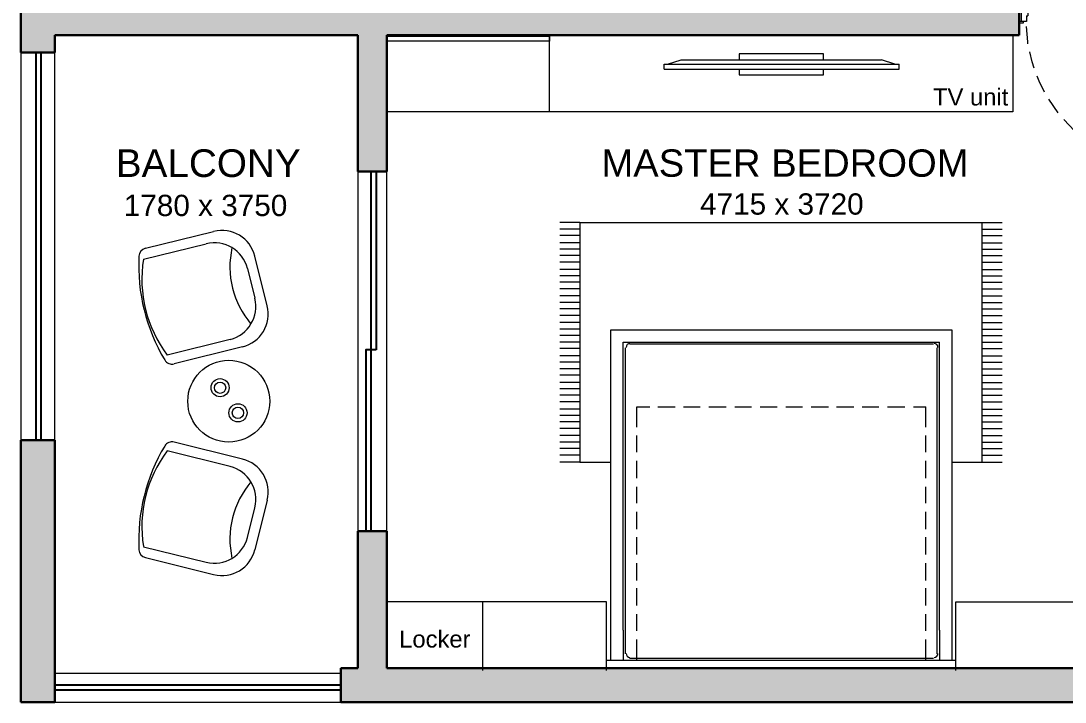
# Model space of a CAD drawing. Header units: millimetres. Extents: x 75500 to 345360, y -224327 to 19532.
# Drawn here: x 208347 to 214482, y 5837 to 9842 of the extents above; entities that cross this region are included whole.
import ezdxf

# ---------------------------------------------------------------- set-up
doc = ezdxf.new("R2010")
doc.units = ezdxf.units.MM
doc.header["$LTSCALE"] = 0.01
doc.layers.add('A- Ele 4', color=250, linetype='Continuous', lineweight=15, true_color=0x333333)
for name, color, linetype, lineweight in [('A- Windows', 150, 'Continuous', 9), ('A-WALL', 7, 'Continuous', 30), ('funiture', 11, 'Continuous', 5), ('hatch', 251, 'Continuous', 0)]:
    doc.layers.add(name, color=color, linetype=linetype, lineweight=lineweight)
doc.styles.add('Arial$001H0', font='arial.ttf')

# ---------------------------------------------------------------- blocks, each defined once
blk = doc.blocks.new('sag fbg')
at = {"color": 7, "linetype": 'Continuous', "lineweight": 5}
for p, q in [((24945.9, 15744.2), (24945.9, 15655.3)), ((24962.8, 15744.2), (24984, 15744.2)), ((24984, 15744.2), (24984, 15689.2)), ((25782.4, 15744.2), (25782.4, 15689.2)), ((25803.5, 15744.2), (25782.4, 15744.2)), ((25820.5, 15744.2), (25820.5, 15655.3)), ((24975.5, 15655.3), (24945.9, 15655.3)), ((24975.5, 15689.2), (24975.5, 15655.3)), ((24975.5, 15689.2), (24984, 15689.2)), ((25790.8, 15689.2), (25782.4, 15689.2)), ((25790.8, 15689.2), (25790.8, 15655.3)), ((25790.8, 15655.3), (25820.5, 15655.3))]:
    blk.add_line(p, q, dxfattribs=at)
at = {"color": 8, "linetype": 'Continuous', "lineweight": 5}
blk.add_line((25161.7, 15117.7), (25106.7, 15198.2), dxfattribs=at)
at = {"color": 7, "linetype": 'Continuous', "lineweight": 5}
for points in [[(24924.7, 15744.2), (24924.7, 15756.9), (24962.8, 15756.9), (24962.8, 15744.2)], [(25841.6, 15744.2), (25841.6, 15756.9), (25803.5, 15756.9), (25803.5, 15744.2)], [(25757, 15655.3), (25757, 14787.6), (25790.8, 14787.6), (25790.8, 15655.3)]]:
    blk.add_lwpolyline(points, close=True, dxfattribs=at)
for points in [[(24945.9, 15655.3), (24933.2, 15655.3), (24933.2, 15646.8), (24958.6, 15646.8), (24958.6, 15655.3)], [(25820.5, 15655.3), (25833.2, 15655.3), (25833.2, 15646.8), (25807.8, 15646.8), (25807.8, 15655.3)]]:
    blk.add_lwpolyline(points, dxfattribs=at)
at = {"color": 8, "linetype": 'Continuous', "lineweight": 5}
for points in [[(24984, 15524.1), (24984, 15536.8), (24975.5, 15625.7)], [(25022.1, 15380.2), (25009.4, 15418.3), (24996.7, 15477.5)], [(25081.3, 15240.5), (25051.7, 15304), (25039, 15333.6)], [(25267.6, 15007.7), (25259.1, 15011.9), (25195.6, 15079.7)], [(25386.1, 14918.8), (25356.4, 14935.7), (25305.6, 14978.1)], [(25521.5, 14851.1), (25462.3, 14876.5), (25428.4, 14893.4)], [(25661.2, 14804.5), (25572.3, 14829.9), (25563.8, 14829.9)]]:
    blk.add_lwpolyline(points, dxfattribs=at)
blk = doc.blocks.new('tv')
at = {"layer": 'funiture'}
for p, q in [((961099.4, -143085), (961179.1, -143058.8)), ((961179.1, -143058.8), (962355.1, -143058.8)), ((962434.8, -143085), (962355.1, -143058.8)), ((961078.2, -143085), (962460.2, -143085)), ((961078.2, -143114.7), (961078.2, -143085)), ((961078.2, -143114.7), (962460.2, -143114.7)), ((962460.2, -143114.7), (962460.2, -143085))]:
    blk.add_line(p, q, dxfattribs=at)
for points in [[(962014.7, -143058.8), (962014.7, -143025), (961519.5, -143025), (961519.5, -143058.8)], [(961519.5, -143114.7), (961519.5, -143148.5), (962014.7, -143148.5), (962014.7, -143114.7)]]:
    blk.add_lwpolyline(points, dxfattribs=at)

msp = doc.modelspace()

# ---------------------------------------------------------------- hatches: boundary and pattern name
at = {"layer": 'hatch'}
h = msp.add_hatch(color=256, dxfattribs=at)
h.dxf.hatch_style = 1
h.paths.add_polyline_path([(219542, 17592.4), (219542, 16527.4), (221012, 16527.4), (221012, 17592.4)])
h.paths.add_polyline_path([(219827.3, 17149.1), (219827.3, 16884.4), (220681.5, 16884.4), (220681.5, 17149.1)], flags=16)
h.paths.add_polyline_path([(228042, 17592.4), (228042, 16452.4), (229042, 16452.4), (229042, 17592.4)], flags=16)
h.paths.add_polyline_path([(228123.5, 17149.1), (228123.5, 16884.4), (228977.7, 16884.4), (228977.7, 17149.1)], flags=0)
h.paths.add_polyline_path([(229212, 17592.4), (229212, 16452.4), (230012, 16452.4), (230012, 17592.4)], flags=16)
h.paths.add_polyline_path([(229215, 17126), (229215, 16858.5), (229960.4, 16858.5), (229960.4, 17126)], flags=0)
h.paths.add_polyline_path([(227272, 16452.4), (227272, 17592.4), (227872, 17592.4), (227872, 16452.4)], flags=16)
h.paths.add_polyline_path([(227278.5, 17160.4), (227278.5, 16881.9), (227861.3, 16881.9), (227861.3, 17160.4)], flags=0)
h.paths.add_polyline_path([(208347, 14272.4), (209597, 14272.4), (209597, 14102.4), (208547, 14102.4), (208547, 9927.4), (213877, 9927.4), (213877, 10052.4), (213945.4, 10052.4), (213953.9, 10052.4), (214047, 10052.4), (214047, 10043.9), (214047, 9927.4), (214203.5, 9927.4), (214212, 9927.4), (214212, 9838.5), (214212, 9830), (214212, 9757.4), (210497, 9757.4), (210497, 8957.4), (210327, 8957.4), (210327, 9757.4), (208547, 9757.4), (208547, 9657.4), (208347, 9657.4)])
h.paths.add_polyline_path([(225942.1, 5837.4), (225942.1, 6037.4), (226042, 6037.4), (226042, 7572.4), (225957, 7572.4), (225957, 7742.4), (226687, 7742.4), (226687, 8762.4), (226857, 8762.4), (226857, 7742.4), (228098.9, 7742.4), (228107.4, 7742.4), (228107.4, 7653.5), (228107.4, 7640.8), (228107.4, 7572.4), (227172, 7572.4), (227172, 7476.5), (227103.6, 7476.5), (227090.9, 7476.5), (227002, 7476.5), (227002, 7489.2), (227002, 7572.4), (226212, 7572.4), (226212, 6037.4), (227002, 6037.4), (227002, 6689.2), (227002, 6697.7), (227090.9, 6697.7), (227103.6, 6697.7), (227172, 6697.7), (227172, 6037.4), (230052, 6037.4), (230052, 7572.4), (229952, 7572.4), (229952, 7742.4), (230052, 7742.4), (230052, 12627.4), (226857, 12627.4), (226857, 9712.4), (226687, 9712.4), (226687, 12797.4), (228182, 12797.4), (228182, 12927.4), (228254.6, 12927.4), (228263.1, 12927.4), (228352, 12927.4), (228352, 12914.7), (228352, 12797.4), (230222, 12797.4), (230222, 5837.4)])
h.paths.add_polyline_path([(216047, 11191.3), (216047, 11199.7), (216047, 11272.4), (216147, 11272.4), (216147, 13312.4), (216317, 13312.4), (216317, 13164.4), (216317, 13155.9), (216317, 13062.8), (216317, 13054.4), (216317, 11272.4), (217112, 11272.4), (217112, 13054.4), (217112, 13062.8), (217112, 13155.9), (217112, 13164.4), (217112, 13312.4), (219092, 13312.4), (219092, 14272.4), (219372, 14272.4), (219372, 14382.4), (219542, 14382.4), (219542, 14272.4), (219682, 14272.4), (219682, 14102.4), (219262, 14102.4), (219262, 11102.4), (218617, 11102.4), (218617, 11272.4), (219092, 11272.4), (219092, 13142.4), (217282, 13142.4), (217282, 11272.4), (217752, 11272.4), (217752, 11102.4), (216059.7, 11102.4), (216047, 11102.4)])
h.paths.add_polyline_path([(213667, 14102.4), (213667, 14272.4), (216317, 14272.4), (216317, 14002.4), (216147, 14002.4), (216147, 14102.4), (214567, 14102.4), (214567, 13625.8), (214567, 13477.6), (214567, 12004.6), (214567, 11407.8), (214567, 11272.4), (215197, 11272.4), (215197, 11199.7), (215196.2, 11199.7), (215196.2, 11191.3), (215197, 11191.3), (215197, 11102.4), (215187.8, 11102.4), (214047, 11102.4), (214047, 10965.1), (214047, 10952.4), (213953.9, 10952.4), (213945.4, 10952.4), (213877, 10952.4), (213877, 11102.4), (213756.3, 11102.4), (213747, 11102.4), (213747, 11272.4), (214397, 11272.4), (214397, 14102.4)])
h.paths.add_polyline_path([(211597, 14272.4), (212917, 14272.4), (212917, 14102.4), (212817, 14102.4), (212817, 11272.4), (212897, 11272.4), (212897, 11199.7), (212897, 11191.3), (212897, 11102.4), (212884.3, 11102.4), (212647, 11102.4), (212647, 14102.4), (211597, 14102.4)])
h.paths.add_polyline_path([(220917, 14102.4), (220917, 14272.4), (221012, 14272.4), (221012, 14382.4), (221182, 14382.4), (221182, 14272.4), (224932, 14272.4), (224932, 14102.4)])
h.paths.add_polyline_path([(208347, 7377.4), (208347, 5837.4), (208547, 5837.4), (208547, 7377.4)])
h.paths.add_polyline_path([(221182, 17592.4), (221182, 17762.4), (219542, 17762.4), (219542, 19362.4), (219978, 19362.4), (220126.1, 19362.4), (221514.5, 19362.4), (222115.5, 19362.4), (222242, 19362.4), (222242, 17762.4), (222147, 17762.4), (222147, 17592.4), (225962, 17592.4), (225962, 14272.4), (225832, 14272.4), (225832, 14102.4), (228182, 14102.4), (228182, 13957.4), (228254.6, 13957.4), (228263.1, 13957.4), (228352, 13957.4), (228352, 13965.8), (228352, 14102.4), (230212, 14102.4), (230212, 17762.4), (227102, 17762.4), (227102, 16452.4), (227091.3, 16452.4), (227082, 16452.4), (227082, 16363.5), (227082.8, 16363.5), (227082.8, 16350.8), (227082, 16350.8), (227082, 16282.4), (227102, 16282.4), (228842, 16282.4), (228842, 16195.9), (228842, 16182.4), (228935.1, 16182.4), (228935.1, 16183.2), (228943.6, 16183.2), (228943.6, 16182.4), (229012, 16182.4), (229012, 16282.4), (230012, 16282.4), (230012, 14272.4), (229012, 14272.4), (229012, 15332.4), (228943.6, 15332.4), (228935.1, 15332.4), (228842, 15332.4), (228842, 15323.9), (228842, 14272.4), (226132, 14272.4), (226132, 16282.4), (226232, 16282.4), (226232, 16350.8), (226232, 16363.5), (226232, 16452.4), (226223.5, 16452.4), (226132, 16452.4), (226132, 17762.4), (222412, 17762.4), (222412, 19532.4), (219372, 19532.4), (219372, 16232.4), (219542, 16232.4), (219542, 16357.4), (219661.7, 16357.4), (219681.7, 16357.4), (219731.7, 16357.4), (219751.7, 16357.4), (219801.7, 16357.4), (219821.7, 16357.4), (219871.7, 16357.4), (219891.7, 16357.4), (220131.6, 16357.4), (220131.6, 16527.4), (220910.4, 16527.4), (220910.4, 16357.4), (221012, 16357.4), (221012, 16132.4), (221182, 16132.4)])
h.paths.add_polyline_path([(215382, 6827.4), (215382, 6037.4), (217847, 6037.4), (217847, 8002.4), (217777, 8002.4), (217777, 8003.1), (217785.5, 8003.1), (217785.5, 8015.8), (217777, 8015.8), (217777, 8104.6), (217777, 8113.1), (217777, 8172.4), (218237, 8172.4), (218237, 8134.3), (218237, 8058.1), (218237, 8002.4), (218017, 8002.4), (218017, 6037.4), (218177, 6037.4), (218177, 5837.4), (210227, 5837.4), (210227, 6037.4), (210327, 6037.4), (210327, 6842.4), (210497, 6842.4), (210497, 6037.4), (215212, 6037.4), (215212, 6827.4)])
h.paths.add_polyline_path([(220002, 5837.4), (218877, 5837.4), (218877, 6037.4), (219092, 6037.4), (219092, 8002.4), (219017, 8002.4), (219017, 8172.4), (219092, 8172.4), (219092, 9757.4), (218713.2, 9757.4), (218565, 9757.4), (215382, 9757.4), (215382, 8172.4), (216922, 8172.4), (216922, 8015.8), (216917.8, 8015.8), (216917.8, 8003.1), (216922, 8003.1), (216922, 8002.4), (215212, 8002.4), (215212, 9757.4), (215112, 9757.4), (215112, 9830), (215112, 9838.5), (215112, 9927.4), (215120.5, 9927.4), (219368.5, 9927.4), (219377, 9927.4), (219377, 9838.5), (219377, 9830), (219377, 9757.4), (219262, 9757.4), (219262, 6037.4), (220002, 6037.4)])
h.paths.add_polyline_path([(222432, 6037.4), (222832, 6037.4), (222832, 9757.4), (220277, 9757.4), (220277, 9830), (220277, 9838.5), (220277, 9927.4), (220285.5, 9927.4), (223002, 9927.4), (223002, 7742.4), (223087, 7742.4), (223087, 7572.4), (223002, 7572.4), (223002, 6037.4), (223101.9, 6037.4), (223101.9, 5837.4), (222057, 5837.4), (222057, 6037.4)])

# ---------------------------------------------------------------- linework, layer by layer
at = {"color": 8, "linetype": 'Continuous', "lineweight": 5}
for p, q in [((208347, 9657.4), (208347, 7377.4)), ((208547, 7377.4), (208547, 9657.4)), ((210327, 8957.4), (210327, 6842.4)), ((210497, 6842.4), (210497, 8957.4)), ((208547, 6007.4), (210227, 6007.4)), ((208547, 5837.4), (210227, 5837.4))]:
    msp.add_line(p, q, dxfattribs=at)
at = {"layer": 'A- Ele 4'}
for p, q in [((211453.6, 9307.4), (211453.6, 9757.4)), ((214175.3, 9757.4), (214175.3, 9307.4)), ((211453.6, 9307.4), (210497, 9307.4)), ((214175.3, 9307.4), (211453.6, 9307.4)), ((211631.4, 8656.9), (211512.9, 8656.9)), ((211631.4, 8656.9), (213993.3, 8656.9)), ((211631.4, 8656.9), (211631.4, 7247.4)), ((213993.3, 8656.9), (213993.3, 7247.4)), ((213993.3, 8656.9), (214111.8, 8656.9)), ((209078.2, 8505.3), (209479.6, 8605)), ((211631.4, 8618.8), (211512.9, 8618.8)), ((213993.3, 8618.8), (214111.8, 8618.8)), ((209067, 8440.7), (209435.8, 8532.3)), ((211631.4, 8580.7), (211512.9, 8580.7)), ((211631.4, 8538.3), (211512.9, 8538.3)), ((213993.3, 8580.7), (214111.8, 8580.7)), ((213993.3, 8538.3), (214111.8, 8538.3)), ((211631.4, 8500.2), (211512.9, 8500.2)), ((213993.3, 8500.2), (214111.8, 8500.2)), ((211631.4, 8462.2), (211512.9, 8462.2)), ((211631.4, 8424.1), (211512.9, 8424.1)), ((213993.3, 8462.2), (214111.8, 8462.2)), ((213993.3, 8424.1), (214111.8, 8424.1)), ((209678.1, 8386.4), (209721.5, 8211.7)), ((211631.4, 8381.7), (211512.9, 8381.7)), ((211631.4, 8343.6), (211512.9, 8343.6)), ((213993.3, 8381.7), (214111.8, 8381.7)), ((213993.3, 8343.6), (214111.8, 8343.6)), ((211631.4, 8305.5), (211512.9, 8305.5)), ((213993.3, 8305.5), (214111.8, 8305.5)), ((211631.4, 8267.4), (211512.9, 8267.4)), ((211631.4, 8225.1), (211512.9, 8225.1)), ((213993.3, 8267.4), (214111.8, 8267.4)), ((213993.3, 8225.1), (214111.8, 8225.1)), ((211631.4, 8187), (211512.9, 8187)), ((213993.3, 8187), (214111.8, 8187)), ((211631.4, 8148.9), (211512.9, 8148.9)), ((211631.4, 8110.8), (211512.9, 8110.8)), ((213993.3, 8148.9), (214111.8, 8148.9)), ((213993.3, 8110.8), (214111.8, 8110.8)), ((211631.4, 8068.5), (211512.9, 8068.5)), ((213993.3, 8068.5), (214111.8, 8068.5)), ((211631.4, 8030.4), (211512.9, 8030.4)), ((211631.4, 7992.3), (211512.9, 7992.3)), ((213993.3, 8030.4), (214111.8, 8030.4)), ((213993.3, 7992.3), (214111.8, 7992.3)), ((209575.6, 7969.4), (209206.8, 7877.8)), ((209648.3, 7925.6), (209247, 7825.9)), ((211631.4, 7954.2), (211512.9, 7954.2)), ((211631.4, 7916.1), (211512.9, 7916.1)), ((211898, 7920.4), (211898, 6121.4)), ((213709.7, 7941.5), (211923.4, 7941.5)), ((213730.8, 6121.4), (213730.8, 7920.4)), ((213743.5, 6261.1), (213743.5, 7954.2)), ((213993.3, 7954.2), (214111.8, 7954.2)), ((213993.3, 7916.1), (214111.8, 7916.1)), ((211631.4, 7873.8), (211512.9, 7873.8)), ((213993.3, 7873.8), (214111.8, 7873.8)), ((211631.4, 7835.7), (211512.9, 7835.7)), ((211631.4, 7797.6), (211512.9, 7797.6)), ((213993.3, 7835.7), (214111.8, 7835.7)), ((213993.3, 7797.6), (214111.8, 7797.6)), ((211631.4, 7759.5), (211512.9, 7759.5)), ((213993.3, 7759.5), (214111.8, 7759.5)), ((211631.4, 7717.2), (211512.9, 7717.2)), ((211631.4, 7679.1), (211512.9, 7679.1)), ((213993.3, 7717.2), (214111.8, 7717.2)), ((213993.3, 7679.1), (214111.8, 7679.1)), ((211631.4, 7641), (211512.9, 7641)), ((213993.3, 7641), (214111.8, 7641)), ((211631.4, 7602.9), (211512.9, 7602.9)), ((211631.4, 7560.6), (211512.9, 7560.6)), ((212088.5, 7573.3), (212190.1, 7573.3)), ((212240.9, 7573.3), (212338.2, 7573.3)), ((212389, 7573.3), (212490.6, 7573.3)), ((212541.4, 7573.3), (212638.8, 7573.3)), ((212689.6, 7573.3), (212791.2, 7573.3)), ((212841.9, 7573.3), (212939.3, 7573.3)), ((212990.1, 7573.3), (213091.7, 7573.3)), ((213138.2, 7573.3), (213239.8, 7573.3)), ((213290.6, 7573.3), (213388, 7573.3)), ((213438.8, 7573.3), (213540.3, 7573.3)), ((213591.1, 7573.3), (213663.1, 7573.3)), ((213663.1, 7454.8), (213663.1, 7573.3)), ((213993.3, 7602.9), (214111.8, 7602.9)), ((213993.3, 7560.6), (214111.8, 7560.6)), ((211631.4, 7522.5), (211512.9, 7522.5)), ((213993.3, 7522.5), (214111.8, 7522.5)), ((211631.4, 7484.4), (211512.9, 7484.4)), ((211631.4, 7446.3), (211512.9, 7446.3)), ((213993.3, 7484.4), (214111.8, 7484.4)), ((213993.3, 7446.3), (214111.8, 7446.3)), ((209648.3, 7266.4), (209247, 7366.1)), ((211631.4, 7404), (211512.9, 7404)), ((211631.4, 7365.9), (211512.9, 7365.9)), ((211965.8, 7306.6), (211965.8, 7404)), ((213663.1, 7306.6), (213663.1, 7404)), ((213993.3, 7404), (214111.8, 7404)), ((213993.3, 7365.9), (214111.8, 7365.9)), ((209575.6, 7222.6), (209206.8, 7314.2)), ((211631.4, 7327.8), (211512.9, 7327.8)), ((213993.3, 7327.8), (214111.8, 7327.8)), ((211631.4, 7289.7), (211512.9, 7289.7)), ((211631.4, 7247.4), (211512.9, 7247.4)), ((211631.4, 7247.4), (211813.4, 7247.4)), ((211965.8, 7154.2), (211965.8, 7255.8)), ((213663.1, 7154.2), (213663.1, 7255.8)), ((213815.5, 7247.4), (214111.8, 7247.4)), ((213993.3, 7289.7), (214111.8, 7289.7)), ((211965.8, 7006.1), (211965.8, 7103.4)), ((213663.1, 7006.1), (213663.1, 7103.4)), ((209678.1, 6805.6), (209721.5, 6980.3)), ((211965.8, 6853.7), (211965.8, 6955.3)), ((213663.1, 6853.7), (213663.1, 6955.3)), ((209067, 6751.3), (209435.8, 6659.7)), ((211965.8, 6705.6), (211965.8, 6807.1)), ((213663.1, 6705.6), (213663.1, 6807.1)), ((209078.2, 6686.7), (209479.6, 6587.1)), ((211965.8, 6553.2), (211965.8, 6654.8)), ((213663.1, 6553.2), (213663.1, 6654.8)), ((211965.8, 6405), (211965.8, 6506.6)), ((213663.1, 6405), (213663.1, 6506.6)), ((211060, 6426.2), (210497, 6426.2)), ((211060, 6426.2), (211060, 6024.1)), ((211965.8, 6256.9), (211965.8, 6354.2)), ((213663.1, 6256.9), (213663.1, 6354.2)), ((211885.3, 6261.1), (211885.3, 6083.3)), ((213743.5, 6261.1), (213743.5, 6083.3)), ((211965.8, 6083.3), (211965.8, 6206.1)), ((213663.1, 6083.3), (213663.1, 6206.1)), ((211788, 6083.3), (213840.9, 6083.3)), ((211923.4, 6096), (213709.7, 6096))]:
    msp.add_line(p, q, dxfattribs=at)
at = {"layer": 'A- Windows', "lineweight": 25}
for p, q in [((208433.9, 9657.4), (208433.9, 7377.4)), ((208463.5, 9657.4), (208463.5, 7377.4)), ((210403.9, 8957.4), (210403.9, 6842.4)), ((210433.5, 8957.4), (210433.5, 7909)), ((208547, 5939.6), (210227, 5939.6)), ((208547, 5910), (210227, 5910))]:
    msp.add_line(p, q, dxfattribs=at)
msp.add_lwpolyline([(210433.5, 7909), (210374.2, 7909), (210374.2, 6842.4)], dxfattribs=at)
at = {"layer": 'A-WALL'}
for p, q in [((208347, 14272.4), (208347, 9657.4)), ((214212, 9757.4), (214212, 9927.4)), ((208547, 9757.4), (208547, 9657.4)), ((208547, 9757.4), (210327, 9757.4)), ((210327, 9757.4), (210327, 8957.4)), ((210497, 9757.4), (214212, 9757.4)), ((210497, 9757.4), (210497, 8957.4)), ((208547, 9657.4), (208347, 9657.4)), ((210327, 8957.4), (210497, 8957.4)), ((208347, 7377.4), (208347, 5837.4)), ((208547, 7377.4), (208347, 7377.4)), ((208547, 7377.4), (208547, 5837.4)), ((210327, 6842.4), (210497, 6842.4)), ((210327, 6037.4), (210327, 6842.4)), ((210497, 6842.4), (210497, 6037.4)), ((210227, 6037.4), (210327, 6037.4)), ((210227, 6037.4), (210227, 5837.4)), ((210497, 6037.4), (215212, 6037.4)), ((208547, 5837.4), (208347, 5837.4)), ((210227, 5837.4), (218177, 5837.4))]:
    msp.add_line(p, q, dxfattribs=at)
at = {"layer": 'funiture'}
msp.add_lwpolyline([(210497, 9752.4), (211453.6, 9752.4), (211453.6, 9722.4), (210497, 9722.4)], close=True, dxfattribs=at)
for points in [[(209794.2, 8167.9), (209721.9, 8459.1)], [(211813.4, 6083.3), (211813.4, 8026.2), (213815.5, 8026.2), (213815.5, 6083.3)], [(211885.3, 6261.1), (211885.3, 7954.2), (213743.5, 7954.2)], [(211965.8, 7454.8), (211965.8, 7573.3), (212042, 7573.3)], [(209794.2, 7024.1), (209721.9, 6733)], [(211788, 6024.1), (211788, 6426.2), (211060, 6426.2)], [(213840.9, 6024.1), (213840.9, 6426.2), (214568.9, 6426.2)]]:
    msp.add_lwpolyline(points, dxfattribs=at)
for centre, radius in [((209568.2, 7606.3), 240.6), ((209517.4, 7685.9), 53.3), ((209517.4, 7685.9), 33.3), ((209622.3, 7538.1), 53.3), ((209622.3, 7538.1), 33.3)]:
    msp.add_circle(centre, radius, dxfattribs=at)
for centre, radius, start, end in [((209527.8, 8410.9), 200, 13.94659, 103.94659), ((209484, 8338.2), 200, 13.94659, 103.94659), ((209090.3, 8456.8), 50, 103.94659, 177.17093), ((210094.8, 8397.1), 519.9, 167.51422, 220.37896), ((210128.4, 8405.5), 1089.4, 177.17093, 210.72225), ((209795.6, 8322.8), 738, 170.80873, 217.08445), ((209527.4, 8163.5), 200, 283.94659, 13.94659), ((209600.1, 8119.7), 200, 283.94659, 13.94659), ((209234.9, 7874.5), 50, 210.72225, 283.94659), ((209234.9, 7317.6), 50, 76.05341, 149.27775), ((210128.4, 6786.5), 1089.4, 149.27775, 182.82907), ((209795.6, 6869.2), 738, 142.91555, 189.19127), ((209600.1, 7072.3), 200, 346.05341, 76.05341), ((209527.4, 7028.5), 200, 346.05341, 76.05341), ((210094.8, 6794.9), 519.9, 139.62104, 192.48578), ((209484, 6853.9), 200, 256.05341, 346.05341), ((209090.3, 6735.2), 50, 182.82907, 256.05341), ((209527.8, 6781.2), 200, 256.05341, 346.05341)]:
    msp.add_arc(centre, radius, start, end, dxfattribs=at)
for points in [[(211925.6, 7945.8), (211912.7, 7945.8), (211902.3, 7935.3), (211902.3, 7922.5)], [(213735.1, 7922.5), (213735.1, 7935.3), (213724.6, 7945.8), (213711.8, 7945.8)], [(211902.3, 6123.6), (211902.3, 6110.7), (211912.7, 6100.3), (211925.6, 6100.3)], [(213711.8, 6100.3), (213724.6, 6100.3), (213735.1, 6110.7), (213735.1, 6123.6)]]:
    msp.add_open_spline(points, degree=3, dxfattribs=at)

# ---------------------------------------------------------------- block references
at = {"layer": 'A-WALL'}
msp.add_blockref('sag fbg', (189278.8, -5816.8), dxfattribs=at)
at = {"layer": 'funiture'}
msp.add_blockref('tv', (-748952.7, 152673.1), dxfattribs=at)

# ---------------------------------------------------------------- texts
at = {"color": 7, "style": 'Arial$001H0'}
for s, height, p in [('BALCONY ', 162.74, (208904.5, 8924.5)), ('MASTER BEDROOM ', 160.646, (211757.8, 8926)), ('1780 x 3750', 125, (208951.3, 8694.9)), ('4715 x 3720', 125, (212337.2, 8703.3))]:
    msp.add_text(s, height=height, dxfattribs=at).set_placement(p)
at = {"layer": 'funiture', "style": 'Arial$001H0'}
for s, p in [('TV unit', (213705.8, 9345)), ('Locker', (210569.4, 6158.2))]:
    msp.add_text(s, height=100, dxfattribs=at).set_placement(p)

doc.saveas('drawing.dxf')
